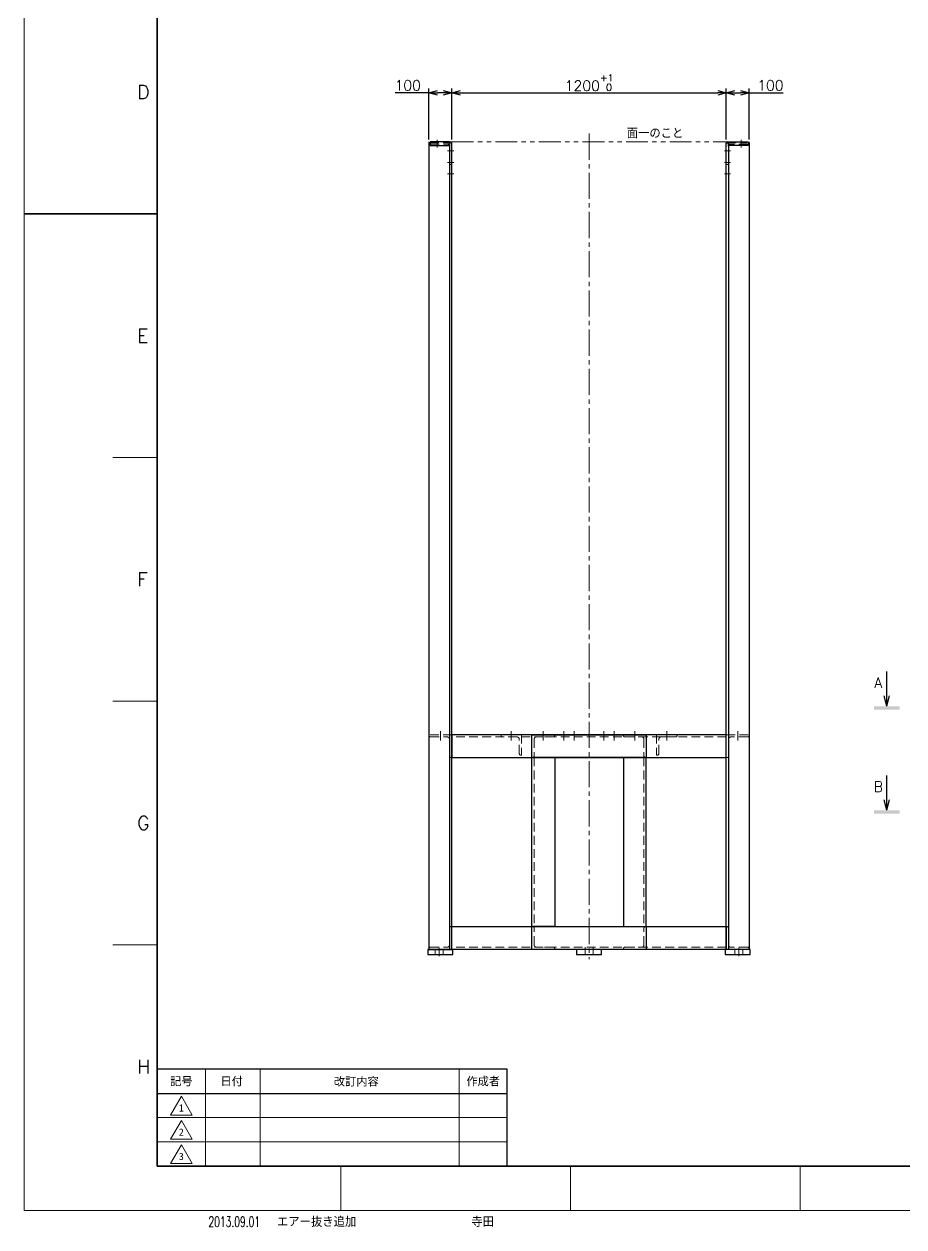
# Model space of a CAD drawing. Header units: millimetres. Extents: x 0 to 12423, y -72 to 8744.
# Drawn here: x 0 to 3847, y -72 to 5186 of the extents above; entities that cross this region are included whole.
import ezdxf
from ezdxf import colors
from ezdxf.entities.mleader import LeaderData, LeaderLine
from ezdxf.enums import TextEntityAlignment as Align
from ezdxf.math import Vec2, Vec3

# ---------------------------------------------------------------- set-up
doc = ezdxf.new("R2010")
doc.units = ezdxf.units.MM
doc.header["$LTSCALE"] = 6
doc.header["$PDMODE"] = 99
doc.header["$PDSIZE"] = 1
for name, pattern in [('CENTER2', [28.575, 19.05, -3.175, 3.175, -3.175]), ('HIDDEN', [9.525, 6.35, -3.175]), ('PHANTOM2', [31.75, 15.875, -3.175, 3.175, -3.175, 3.175, -3.175])]:
    doc.linetypes.add(name, pattern=pattern)
for name, color, linetype, lineweight in [('04_HIDDEN', 2, 'HIDDEN', 13), ('05_CENTER', 4, 'CENTER2', 13), ('06_PHANTOM', 2, 'PHANTOM2', 13), ('08_DIM', 3, 'Continuous', 13), ('90_FRAME', 5, 'Continuous', 35)]:
    doc.layers.add(name, color=color, linetype=linetype, lineweight=lineweight)
doc.layers.add('91_BLANK', color=5, linetype='Continuous', lineweight=0, plot=False)
doc.styles.add('KSS_TXT', font='txt.shx', dxfattribs={"bigfont": 'extfont2.shx'})
doc.styles.add('MS_G', font='MS Gothic.ttf')
doc.styles.get("Standard").update_dxf_attribs({"font": 'txt.shx', "bigfont": 'extfont2.shx'})
doc.styles.add('表題用', font='MS PGothic.ttf')
doc.dimstyles.new('KSS_DIM', dxfattribs={"dimscale": 15, "dimtxt": 3, "dimasz": 2.5, "dimexe": 1.25, "dimexo": 0.625, "dimtad": 1, "dimdsep": 46, "dimtxsty": 'KSS_TXT', "dimblk": 'OPEN30', "dimcen": 0, "dimazin": 2, "dimtfac": 0.75, "dimtmove": 0, "dimatfit": 3, "dimldrblk": 'OPEN30', "dimfxl": 1.25, "dimtolj": 1, "dimarcsym": 0})

# ---------------------------------------------------------------- blocks, each defined once
blk = doc.blocks.new('AM_BALLOON1')
at = {"transparency": 16777216}
blk.add_circle((0, 0), 5, dxfattribs=at)
blk.add_attdef('B_NUMBER', text='', height=3, dxfattribs=at).set_placement((0, 0), align=Align.MIDDLE_CENTER)
blk = doc.blocks.new('_OPEN')
at = {"color": 0, "linetype": 'ByBlock'}
for p, q in [((-1, 0.17), (0, 0)), ((0, 0), (-1, -0.17)), ((0, 0), (-1, 0))]:
    blk.add_line(p, q, dxfattribs=at)
blk = doc.blocks.new('A$C508A7F88')
at = {"color": 0}
for p, q in [((0, 0), (0, -90)), ((0, 0), (90, 0)), ((90, -3), (90, 0)), ((10, -83), (10, -20)), ((20, -10), (83, -10)), ((3, -90), (0, -90))]:
    blk.add_line(p, q, dxfattribs=at)
for centre, radius, start, end in [((20, -20), 10, 90, 180), ((83, -3), 7, 270, 0), ((3, -83), 7, 270, 0)]:
    blk.add_arc(centre, radius, start, end, dxfattribs=at)
blk = doc.blocks.new('A$C2B834F33')
at = {"color": 0}
for p, q in [((0, 0), (-100, 0)), ((-100, -3), (-100, 0)), ((0, 0), (0, -100)), ((-93, -10), (-20, -10)), ((-10, -20), (-10, -93)), ((-3, -100), (0, -100))]:
    blk.add_line(p, q, dxfattribs=at)
for centre, radius, start, end in [((-93, -3), 7, 180, 270), ((-20, -20), 10, 0, 90), ((-3, -93), 7, 180, 270)]:
    blk.add_arc(centre, radius, start, end, dxfattribs=at)
blk = doc.blocks.new('seca03')
for q in [(0, 10.64), (-0.8, 3.5), (0.8, 3.5)]:
    blk.add_line((0, 0.5), q)
blk.add_solid([(-3.76, -0.5), (3.76, -0.5), (-3.76, 0.5), (3.76, 0.5)])
blk.add_attdef('A', text='', height=3).set_placement((-2.5, 7.37), align=Align.MIDDLE)
blk = doc.blocks.new('_Open30')
at = {"color": 0, "linetype": 'ByBlock', "lineweight": -2}
for p, q in [((-1, 0.27), (0, 0)), ((0, 0), (-1, -0.27)), ((0, 0), (-1, 0))]:
    blk.add_line(p, q, dxfattribs=at)
blk = doc.blocks.new('*D239')
at = {"layer": '08_DIM', "color": 0, "lineweight": -2, "transparency": 16777216}
for p, q in [((1770.4, 4681.2), (1770.4, 4904.9)), ((1870.4, 4681.2), (1870.4, 4904.9)), ((1770.4, 4886.2), (1622.3, 4886.2)), ((1832.9, 4886.2), (1807.9, 4886.2))]:
    blk.add_line(p, q, dxfattribs=at)
at = {"layer": 'Defpoints', "color": 0, "transparency": 16777216}
for p in [(1770.4, 4886.2), (1770.4, 4671.9), (1870.4, 4671.9)]:
    blk.add_point(p, dxfattribs=at)
at = {"layer": '08_DIM', "color": 0, "lineweight": -2, "transparency": 16777216, "xscale": 37.5, "yscale": 37.5, "zscale": 37.5, "rotation": 180}
blk.add_blockref('_Open30', (1770.4, 4886.2), dxfattribs=at)
at = {"layer": '08_DIM', "color": 0, "lineweight": -2, "transparency": 16777216, "xscale": 37.5, "yscale": 37.5, "zscale": 37.5}
blk.add_blockref('_Open30', (1870.4, 4886.2), dxfattribs=at)
at = {"layer": '08_DIM', "color": 0, "transparency": 16777216, "insert": (1677.6, 4918.1), "char_height": 45, "attachment_point": 5, "style": 'KSS_TXT'}
blk.add_mtext('\\A1;100', dxfattribs=at)
blk = doc.blocks.new('*D240')
at = {"layer": '08_DIM', "color": 0, "lineweight": -2, "transparency": 16777216}
for p, q in [((1870.4, 4681.2), (1870.4, 4904.9)), ((3070.4, 4681.2), (3070.4, 4904.9)), ((1907.9, 4886.2), (3032.9, 4886.2))]:
    blk.add_line(p, q, dxfattribs=at)
at = {"layer": 'Defpoints', "color": 0, "transparency": 16777216}
for p in [(3070.4, 4886.2), (1870.4, 4671.9), (3070.4, 4671.9)]:
    blk.add_point(p, dxfattribs=at)
at = {"layer": '08_DIM', "color": 0, "lineweight": -2, "transparency": 16777216, "xscale": 37.5, "yscale": 37.5, "zscale": 37.5, "rotation": 180}
blk.add_blockref('_Open30', (1870.4, 4886.2), dxfattribs=at)
at = {"layer": '08_DIM', "color": 0, "lineweight": -2, "transparency": 16777216, "xscale": 37.5, "yscale": 37.5, "zscale": 37.5}
blk.add_blockref('_Open30', (3070.4, 4886.2), dxfattribs=at)
at = {"layer": '08_DIM', "color": 0, "transparency": 16777216, "insert": (2470.4, 4930.6), "char_height": 45, "attachment_point": 5, "style": 'KSS_TXT'}
blk.add_mtext('1200{\\H30.000000;\\S+1^  0;}', dxfattribs=at)
blk = doc.blocks.new('*D241')
at = {"layer": '08_DIM', "color": 0, "lineweight": -2, "transparency": 16777216}
for p, q in [((3070.4, 4681.2), (3070.4, 4904.9)), ((3170.4, 4681.2), (3170.4, 4904.9)), ((3107.9, 4886.2), (3132.9, 4886.2)), ((3170.4, 4886.2), (3318.5, 4886.2))]:
    blk.add_line(p, q, dxfattribs=at)
at = {"layer": 'Defpoints', "color": 0, "transparency": 16777216}
for p in [(3170.4, 4886.2), (3070.4, 4671.9), (3170.4, 4671.9)]:
    blk.add_point(p, dxfattribs=at)
at = {"layer": '08_DIM', "color": 0, "lineweight": -2, "transparency": 16777216, "xscale": 37.5, "yscale": 37.5, "zscale": 37.5, "rotation": 180}
blk.add_blockref('_Open30', (3070.4, 4886.2), dxfattribs=at)
at = {"layer": '08_DIM', "color": 0, "lineweight": -2, "transparency": 16777216, "xscale": 37.5, "yscale": 37.5, "zscale": 37.5}
blk.add_blockref('_Open30', (3170.4, 4886.2), dxfattribs=at)
at = {"layer": '08_DIM', "color": 0, "transparency": 16777216, "insert": (3263.2, 4918.1), "char_height": 45, "attachment_point": 5, "style": 'KSS_TXT'}
blk.add_mtext('\\A1;100', dxfattribs=at)

msp = doc.modelspace()

# ---------------------------------------------------------------- linework, layer by layer
at = {"color": 0}
for p, q in [((1860.406, 4666.857), (1860.406, 1140.857)), ((3080.406, 4666.857), (3080.406, 1140.857))]:
    msp.add_line(p, q, dxfattribs=at)
for points in [[(1775.406, 4666.857), (1770.406, 4666.857), (1770.406, 1140.857), (1870.406, 1140.857), (1870.406, 4666.857), (1860.406, 4666.857)], [(3165.406, 4666.857), (3170.406, 4666.857), (3170.406, 1140.857), (3070.406, 1140.857), (3070.406, 4666.857), (3080.406, 4666.857)]]:
    msp.add_lwpolyline(points, dxfattribs=at)
at = {"color": 3}
for points in [[(1775.406, 4666.857), (1772.406, 4666.857), (1775.406, 4669.857), (1775.406, 4669.857)], [(1860.406, 4655.857), (1857.406, 4655.857), (1860.406, 4652.857), (1860.406, 4652.857)], [(1860.406, 4666.857), (1863.406, 4666.857), (1860.406, 4669.857), (1860.406, 4669.857)], [(3080.406, 4666.857), (3077.406, 4666.857), (3080.406, 4669.857), (3080.406, 4669.857)], [(3080.406, 4655.857), (3083.406, 4655.857), (3080.406, 4652.857), (3080.406, 4652.857)], [(3165.406, 4666.857), (3168.406, 4666.857), (3165.406, 4669.857), (3165.406, 4669.857)]]:
    msp.add_lwpolyline(points, close=True, dxfattribs=at)
at = {"color": 0}
for points in [[(1860.406, 4671.857), (1775.406, 4671.857), (1775.406, 4655.857), (1860.406, 4655.857)], [(3080.406, 4671.857), (3165.406, 4671.857), (3165.406, 4655.857), (3080.406, 4655.857)], [(1870.406, 1979.857), (3070.406, 1979.857), (3070.406, 2079.857), (1870.406, 2079.857)], [(2220.406, 2079.857), (2720.406, 2079.857), (2720.406, 1979.857), (2220.406, 1979.857)], [(2220.406, 1979.857), (2320.406, 1979.857), (2320.406, 1240.857), (2220.406, 1240.857)], [(2720.406, 1979.857), (2620.406, 1979.857), (2620.406, 1240.857), (2720.406, 1240.857)], [(1870.406, 1240.857), (3070.406, 1240.857), (3070.406, 1140.857), (1870.406, 1140.857)], [(2220.406, 1240.857), (2720.406, 1240.857), (2720.406, 1140.857), (2220.406, 1140.857)], [(1765.406, 1118.857), (1875.406, 1118.857), (1875.406, 1140.857), (1765.406, 1140.857)], [(2415.406, 1118.857), (2525.406, 1118.857), (2525.406, 1140.857), (2415.406, 1140.857)], [(3065.406, 1118.857), (3175.406, 1118.857), (3175.406, 1140.857), (3065.406, 1140.857)]]:
    msp.add_lwpolyline(points, close=True, dxfattribs=at)
at = {"layer": '04_HIDDEN'}
for p, q in [((1775.406, 4666.857), (1860.406, 4666.857)), ((3075.406, 4666.857), (3160.406, 4666.857)), ((3070.406, 2069.857), (1870.406, 2069.857)), ((2230.406, 1979.857), (2230.406, 1240.857)), ((2710.406, 1979.857), (2710.406, 1240.857)), ((1797.906, 1140.857), (1797.906, 1118.857)), ((1832.906, 1140.857), (1832.906, 1118.857)), ((3070.406, 1150.857), (1870.406, 1150.857)), ((2452.906, 1150.857), (2452.906, 1118.857)), ((2487.906, 1150.857), (2487.906, 1118.857)), ((3107.906, 1140.857), (3107.906, 1118.857)), ((3142.906, 1140.857), (3142.906, 1118.857))]:
    msp.add_line(p, q, dxfattribs=at)
at = {"layer": '05_CENTER'}
for p, q in [((1805.725, 4680.613), (1805.725, 4646.766)), ((2470.406, 4707.91), (2470.406, 1098.039)), ((3135.086, 4680.613), (3135.086, 4646.766)), ((1878.861, 4631.857), (1852.1, 4631.857)), ((3061.95, 4631.857), (3088.711, 4631.857)), ((1878.861, 4581.857), (1852.1, 4581.857)), ((3061.95, 4581.857), (3088.711, 4581.857)), ((1878.861, 4531.857), (1852.1, 4531.857)), ((3061.95, 4531.857), (3088.711, 4531.857)), ((1820.406, 2054.585), (1820.406, 2094.795)), ((2130.406, 2094.795), (2130.406, 2054.585)), ((2270.406, 2054.585), (2270.406, 2094.795)), ((2360.406, 2054.585), (2360.406, 2094.795)), ((2405.406, 2054.585), (2405.406, 2094.795)), ((2535.406, 2054.585), (2535.406, 2094.795)), ((2580.406, 2054.585), (2580.406, 2094.795)), ((2670.406, 2054.585), (2670.406, 2094.795)), ((2810.406, 2094.795), (2810.406, 2054.585)), ((3120.406, 2054.585), (3120.406, 2094.795)), ((1815.406, 1148.392), (1815.406, 1111.561)), ((3125.406, 1148.392), (3125.406, 1111.561))]:
    msp.add_line(p, q, dxfattribs=at)
at = {"layer": '06_PHANTOM'}
msp.add_line((1870.406, 4671.857), (3070.406, 4671.857), dxfattribs=at)
at = {"layer": '90_FRAME'}
msp.add_line((0, 4356.464), (582.689, 4356.464), dxfattribs=at)
at = {"layer": '90_FRAME', "color": 4, "lineweight": 13}
for p, q in [((582.689, 3291.506), (388.26, 3291.506)), ((582.689, 2226.547), (388.26, 2226.547)), ((582.689, 1161.589), (388.26, 1161.589)), ((1385.631, 0), (1385.631, 193.56)), ((2389.632, 0), (2389.632, 193.56)), ((3393.633, 0), (3393.633, 193.56))]:
    msp.add_line(p, q, dxfattribs=at)
at = {"layer": '90_FRAME', "color": 0, "lineweight": 13}
for p, q in [((792.689, 193.56), (792.689, 617.845)), ((1032.689, 193.56), (1032.689, 617.845)), ((1902.689, 193.56), (1902.689, 617.845)), ((582.689, 405.703), (2112.689, 405.703)), ((582.689, 299.631), (2112.689, 299.631))]:
    msp.add_line(p, q, dxfattribs=at)
at = {"layer": '90_FRAME', "color": 0, "lineweight": 25}
msp.add_line((582.689, 511.774), (2112.689, 511.774), dxfattribs=at)
at = {"layer": '90_FRAME'}
msp.add_lwpolyline([(582.689, 193.56), (12228.584, 193.56), (12228.584, 8519.368), (582.689, 8519.368)], close=True, dxfattribs=at)
at = {"layer": '90_FRAME', "color": 0, "lineweight": 25}
msp.add_lwpolyline([(582.689, 193.56), (2112.689, 193.56), (2112.689, 617.845), (582.689, 617.845)], close=True, dxfattribs=at)
at = {"layer": '90_FRAME', "color": 0, "lineweight": 13}
for points in [[(639.956, 416.968), (687.689, 499.643), (735.421, 416.968), (639.956, 416.968)], [(639.956, 310.897), (687.689, 393.571), (735.421, 310.897), (639.956, 310.897)], [(639.956, 204.826), (687.689, 287.5), (735.421, 204.826), (639.956, 204.826)]]:
    msp.add_lwpolyline(points, dxfattribs=at)
at = {"layer": '91_BLANK'}
msp.add_lwpolyline([(0, 0), (12423.013, 0), (12423.013, 8743.797), (0, 8743.797)], close=True, dxfattribs=at)

# ---------------------------------------------------------------- block references
at = {"xscale": 15, "yscale": 15, "zscale": 15}
for p, values in [((3772.279, 2196.765), {'A': 'A'}), ((3772.279, 1742.252), {'A': 'B'})]:
    msp.add_blockref('seca03', p, dxfattribs=at).add_auto_attribs(values)
at = {"layer": '04_HIDDEN'}
for name, p in [('A$C2B834F33', (1870.406, 4671.857)), ('A$C2B834F33', (1870.406, 2079.857)), ('A$C2B834F33', (2720.406, 2079.857)), ('A$C508A7F88', (2765.406, 2079.857))]:
    msp.add_blockref(name, p, dxfattribs=at)
at = {"layer": '04_HIDDEN', "xscale": -1}
for name, p in [('A$C2B834F33', (3070.406, 4671.857)), ('A$C508A7F88', (2175.406, 2079.857)), ('A$C2B834F33', (2220.406, 2079.857)), ('A$C2B834F33', (3070.406, 2079.857))]:
    msp.add_blockref(name, p, dxfattribs=at)
at = {"layer": '04_HIDDEN', "xscale": -1, "rotation": 180}
for p in [(1870.406, 1140.857), (2720.406, 1140.857)]:
    msp.add_blockref('A$C2B834F33', p, dxfattribs=at)
at = {"layer": '04_HIDDEN', "rotation": 180}
for p in [(2220.406, 1140.857), (3070.406, 1140.857)]:
    msp.add_blockref('A$C2B834F33', p, dxfattribs=at)

# ---------------------------------------------------------------- texts
at = {"layer": '08_DIM', "style": 'KSS_TXT'}
msp.add_text('面一のこと', height=45, dxfattribs=at).set_placement((2635.154, 4686.826))
at = {"layer": '90_FRAME', "color": 0, "lineweight": 13, "style": 'KSS_TXT'}
for s, p in [('D', (494.36, 4888.943)), ('E', (494.36, 3823.985)), ('F', (494.36, 2759.026)), ('G', (494.36, 1694.068)), ('H', (494.36, 629.11))]:
    msp.add_text(s, height=60, dxfattribs=at).set_placement(p, align=Align.MIDDLE_LEFT)
at = {"layer": '90_FRAME', "color": 0, "style": '表題用'}
for s, p in [('記号', (687.689, 564.81)), ('日付', (907.536, 564.81)), ('作成者', (2007.689, 564.81))]:
    msp.add_text(s, height=36, dxfattribs=at).set_placement(p, align=Align.MIDDLE_CENTER)
msp.add_text('改訂内容', height=36, dxfattribs=at).set_placement((1452.689, 564.81), align=Align.MIDDLE)
at = {"layer": '90_FRAME', "color": 0, "lineweight": 13, "style": 'MS_G'}
for s, p in [('1', (687.689, 448.131)), ('2', (687.689, 342.06)), ('3', (687.689, 235.988))]:
    msp.add_text(s, height=31.821, dxfattribs=at).set_placement(p, align=Align.MIDDLE)
at = {"layer": '90_FRAME', "color": 3, "lineweight": 13, "width": 0.65}
msp.add_text('2013.09.01', height=45, dxfattribs=at).set_placement((806.129, -71.996))
at = {"layer": '90_FRAME', "color": 3, "lineweight": 13}
for s, p in [('エアー抜き追加', (1106.004, -71.996)), ('寺田', (1955.553, -71.996))]:
    msp.add_text(s, height=45, dxfattribs=at).set_placement(p)

# ---------------------------------------------------------------- dimensions: what is measured, and where the dimension line sits
at = {"layer": '08_DIM'}
dim = msp.add_linear_dim(base=(3070.406, 4886.2), p1=(1870.406, 4671.857), p2=(3070.406, 4671.857), dimstyle='KSS_DIM', override={"dimpost": '', "dimtol": 1, "dimlim": 0, "dimtp": 1, "dimtm": 0, "dimtfac": 0.666667, "dimtdec": 2, "dimtolj": 0, "dimtzin": 8}, dxfattribs=at)
dim.commit()
dim.dimension.update_dxf_attribs({"geometry": '*D240', "text_midpoint": (2470.406, 4930.575)})
for base, p1, p2, picture, middle in [((1770.406, 4886.2), (1870.406, 4671.857), (1770.406, 4671.857), '*D239', (1677.593, 4918.075)), ((3170.406, 4886.2), (3070.406, 4671.857), (3170.406, 4671.857), '*D241', (3263.218, 4918.075))]:
    dim = msp.add_linear_dim(base=base, p1=p1, p2=p2, dimstyle='KSS_DIM', dxfattribs=at)
    dim.commit()
    dim.dimension.update_dxf_attribs({"geometry": picture, "text_midpoint": middle})

# ---------------------------------------------------------------- leaders
ml = msp.add_multileader_block('Standard', dxfattribs=at)
ml.set_content('AM_BALLOON1', color=256, scale=18.75)
ml.set_attribute('B_NUMBER', '1', width=0)
ml.set_leader_properties(color=256, linetype='ByLayer', lineweight=-1)
ml.set_arrow_properties(name='OPEN')
ml.build(insert=Vec2(0, 0))
ml.multileader.update_dxf_attribs({"leader_type": 0, "has_dogleg": 0, "text_right_attachment_type": 6, "dogleg_length": 0, "arrow_head_size": 37.5, "scale": 2.5, "block_connection_type": 1})
ctx = ml.context
ctx.base_point, ctx.scale, ctx.char_height, ctx.arrow_head_size, ctx.landing_gap_size, ctx.plane_origin = Vec3(1530.799, 7778.164), 2.5, 75, 37.5, 37.5, Vec3(1530.799, 7778.164)
ctx.right_attachment, ctx.attachment_type = 6, 1
notes = []
notes.append((ctx, [(0, (0, 0, 0), (0, 0), (1, 0), 1, [])]))
ctx.block.insert = Vec3(1530.799, 7778.164)
for ctx, leaders in notes:
    for number, flags, end, landing, length, lines in leaders:
        leader = LeaderData()
        leader.index, (leader.has_last_leader_line, leader.has_dogleg_vector, leader.attachment_direction) = number, flags
        leader.last_leader_point, leader.dogleg_vector, leader.dogleg_length = Vec3(end), Vec3(landing), length
        for number, points, colour, breaks in lines:
            line = LeaderLine()
            line.index, line.vertices, line.color, line.breaks = number, Vec3.list(points), colors.encode_raw_color(colour), breaks
            leader.lines.append(line)
        ctx.leaders.append(leader)

doc.saveas('drawing.dxf')
